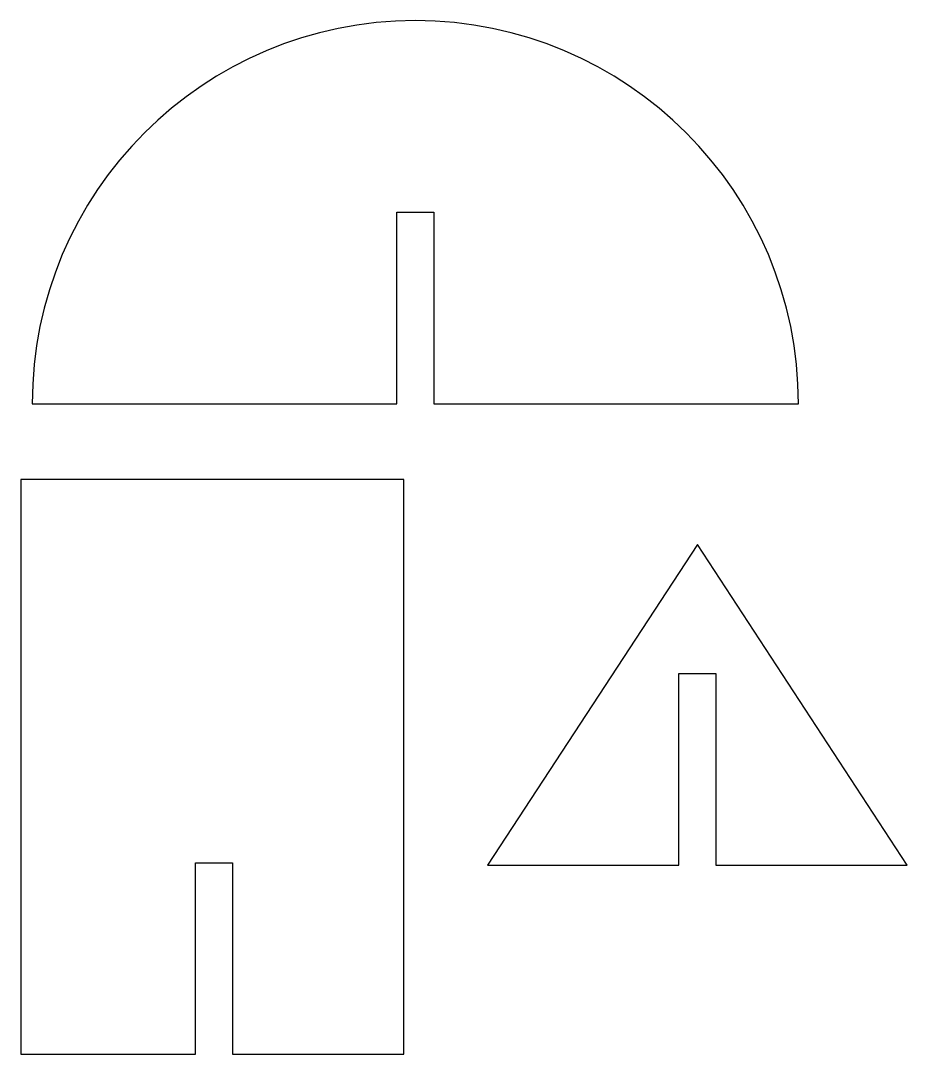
# Model space of a CAD drawing. Header units: inches. Extents: x 0 to 3.1, y 0 to 11.9.
# Drawn here: x 0.114 to 2.428, y 9.176 to 11.873 of the extents above; entities outside this region: 2.
import ezdxf

# ---------------------------------------------------------------- set-up
doc = ezdxf.new("R2010")
doc.units = ezdxf.units.IN
doc.header["$MEASUREMENT"] = 0
doc.styles.add('SLDTEXTSTYLE0', font='TXT', dxfattribs={"width": 0.7})

msp = doc.modelspace()

# ---------------------------------------------------------------- linework, layer by layer
at = {"color": 7, "linetype": 'Continuous', "lineweight": 25}
for p, q in [((1.0958, 11.3735), (1.1918, 11.3735)), ((1.0958, 10.8735), (1.0958, 11.3735)), ((1.1918, 11.3735), (1.1918, 10.8735)), ((0.1438, 10.8735), (1.0958, 10.8735)), ((1.1918, 10.8735), (2.1438, 10.8735)), ((0.1138, 10.6756), (0.1138, 9.1756)), ((1.1138, 10.6756), (0.1138, 10.6756)), ((1.1138, 9.1756), (1.1138, 10.6756)), ((1.8799, 10.5058), (1.3319, 9.6693)), ((2.4279, 9.6693), (1.8799, 10.5058)), ((1.8319, 10.1693), (1.9279, 10.1693)), ((1.8319, 9.6693), (1.8319, 10.1693)), ((1.9279, 10.1693), (1.9279, 9.6693)), ((0.5703, 9.6756), (0.6663, 9.6756)), ((0.5703, 9.1756), (0.5703, 9.6756)), ((0.6663, 9.6756), (0.6663, 9.1756)), ((1.3319, 9.6693), (1.8319, 9.6693)), ((1.9279, 9.6693), (2.4279, 9.6693)), ((0.1138, 9.1756), (0.5703, 9.1756)), ((0.6663, 9.1756), (1.1138, 9.1756))]:
    msp.add_line(p, q, dxfattribs=at)
msp.add_arc((1.1438, 10.8735), 1, 0, 180, dxfattribs=at)

# ---------------------------------------------------------------- texts
at = {"color": 7, "linetype": 'Continuous', "char_height": 0.2076, "attachment_point": 1, "style": 'SLDTEXTSTYLE0'}
for s, insert in [('SOLIDWORKS Educational Product.', (0, 0.579)), ('For Instructional Use Only.', (0, 0.2676))]:
    msp.add_mtext(s, dxfattribs=dict(at, insert=insert))

doc.saveas('drawing.dxf')
